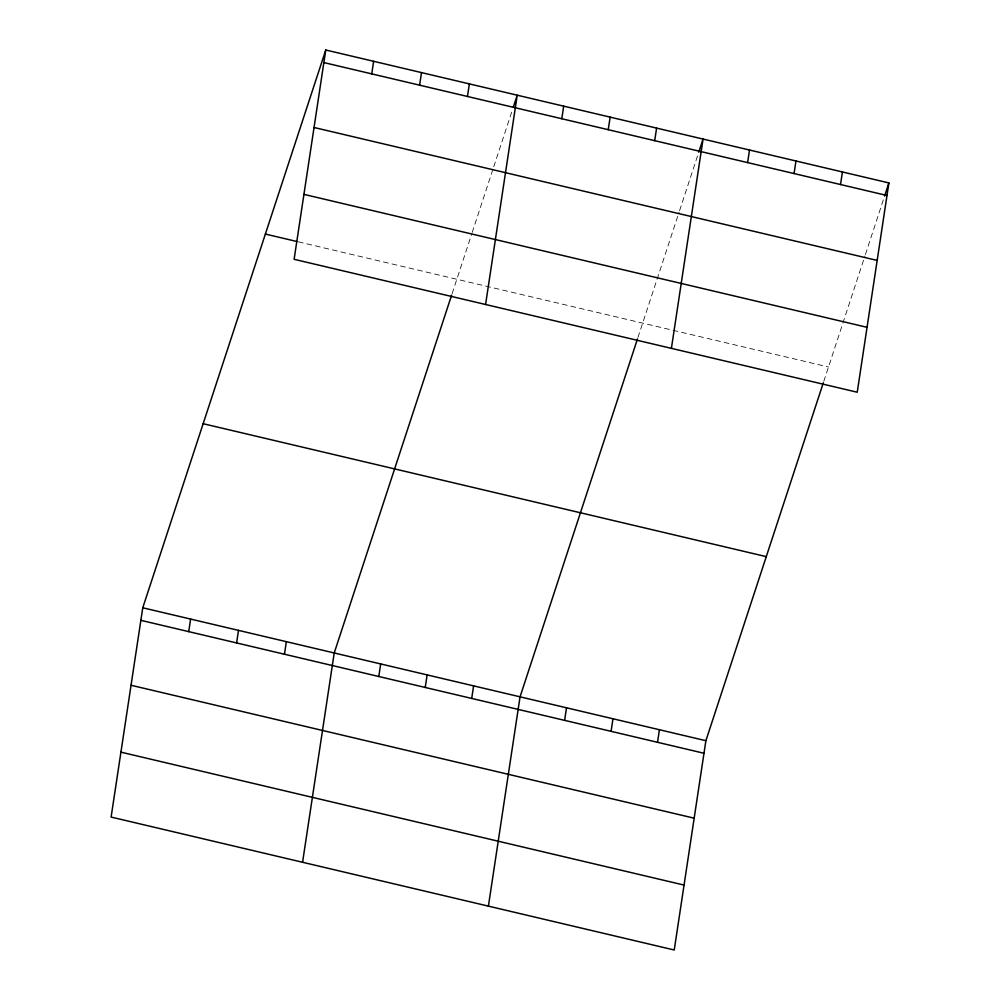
<?xml version="1.0" encoding="UTF-8"?>
<svg xmlns="http://www.w3.org/2000/svg" width="1000" height="1000" viewBox="0 0 1000 1000"><rect width="100%" height="100%" fill="white"/><g stroke="black" fill="none" stroke-linecap="round" stroke-linejoin="round"><path stroke-width="0.75" stroke-dasharray="5 3.75" d="M452.125 293.625L471.7 233.975M472.175 232.512L493.263 168.238M493.738 166.775L512.438 109.8M637.95 337.488L679.1 212.1M679.575 210.637L698.263 153.675M823.787 381.362L864.925 255.975M865.4 254.513L884.1 197.537M298.288 241.838L828.5 366.987"/><path stroke-width="1.5" d="M325.763 50L294.113 259.3L857.237 392.225L888.888 182.925L325.763 50L142.762 607.775L111.112 817.075L674.237 950L705.888 740.7L823.312 382.8M188.725 631.638L190.625 619.062M236.6 642.938L238.5 630.363M371.737 73.875L373.638 61.3M284.462 654.237L286.363 641.663M419.6 85.162L421.5 72.6M302.575 862.262L334.225 652.962L451.65 295.062M378.787 676.5L380.688 663.938M467.463 96.463L469.363 83.9M425.238 687.463L427.137 674.9M485.575 304.5L517.225 95.2L513.4 106.888M471.7 698.438L473.6 685.863M561.788 118.737L563.688 106.163M488.4 906.137L520.05 696.838L637.487 338.925M608.237 129.7L610.15 117.125M564.612 720.362L566.512 707.8M654.7 140.662L656.6 128.1M611.075 731.338L612.975 718.763M671.4 348.363L703.062 139.062L698.75 152.213M657.525 742.3L659.425 729.737M747.613 162.6L749.513 150.025M794.075 173.562L795.975 161M840.525 184.537L842.425 171.962M884.575 196.075L888.888 182.925M323.862 62.575L886.988 195.5M314.05 127.487L877.175 260.425M303.938 194.375L867.05 327.312M265.375 234.062L296.788 241.475M203.15 423.7L766.275 556.638M142.762 607.775L705.888 740.7M140.863 620.337L703.988 753.263M131.05 685.263L694.163 818.188M120.925 752.15L684.05 885.075"/></g></svg>
